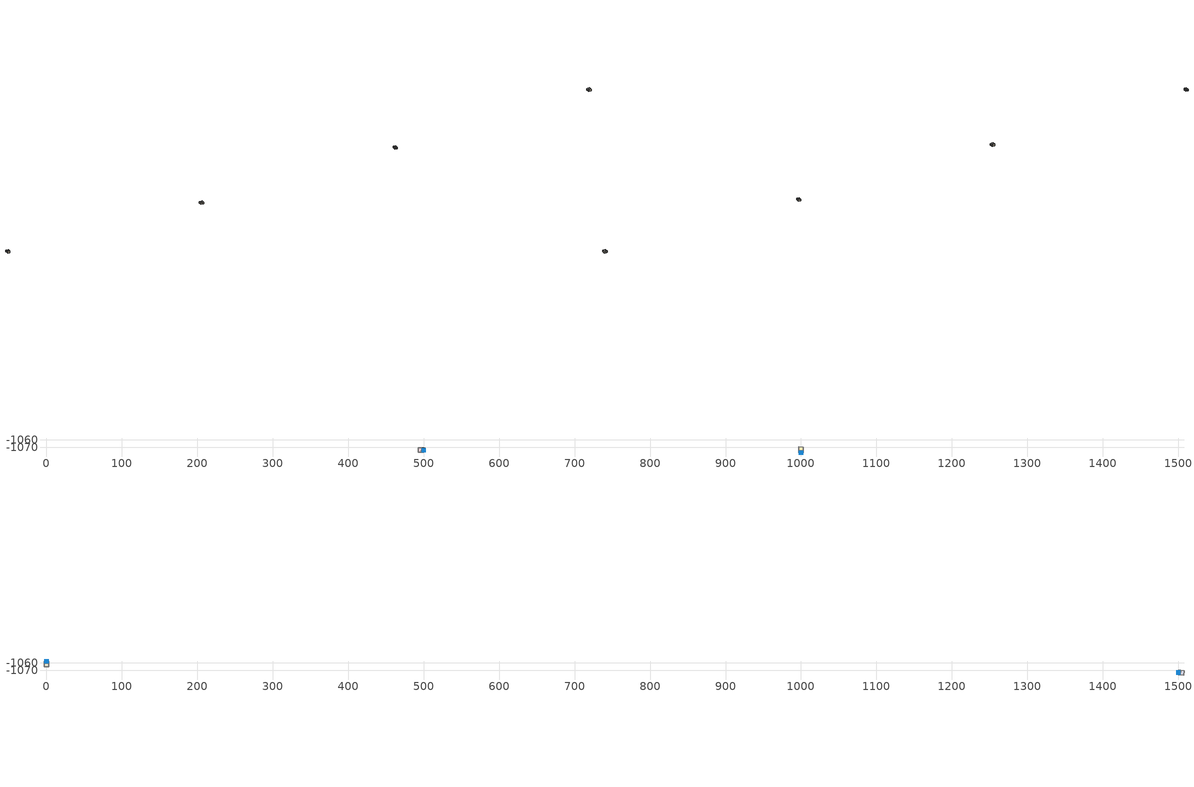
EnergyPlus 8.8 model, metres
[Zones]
1Perim
 floor adiabatic (115mmSandLimeBrick): 499.85,-1076.84 497.08,-1076.8 497.17,-1070.8 499.95,-1070.84 z8.01
 wall outside (U0-5): 499.85,-1076.84 499.95,-1070.84 z8.01:12.02
 wall to 1Core (115mmSandLimeBrick): 497.17,-1070.8 497.08,-1076.8 z8.01:12.02
 wall adiabatic (115mmSandLimeBrick): 499.95,-1070.84 497.17,-1070.8 / 497.08,-1076.8 499.85,-1076.84 z8.01:12.02
 window (Single): 499.85,-1076.74 499.95,-1070.94 z8.86:10.52
 ceiling adiabatic (115mmSandLimeBrick): 499.85,-1076.84 499.95,-1070.84 497.73,-1070.81 497.63,-1076.81 z12.02
 roof outside (U0-4): 497.63,-1076.81 497.73,-1070.81 497.17,-1070.8 497.08,-1076.8 z12.02
1Core
 floor adiabatic (115mmSandLimeBrick): 497.08,-1076.8 492.5,-1076.73 492.59,-1070.73 497.17,-1070.8 z8.01
 wall adiabatic (115mmSandLimeBrick): 497.17,-1070.8 492.59,-1070.73 492.5,-1076.73 497.08,-1076.8 z8.01:12.02
 ceiling adiabatic (115mmSandLimeBrick): 497.08,-1076.8 497.17,-1070.8 493.51,-1070.74 493.41,-1076.74 z12.02
 roof outside (U0-4): 493.41,-1076.74 493.51,-1070.74 492.59,-1070.73 492.5,-1076.73 z12.02
2Perim
 floor adiabatic (115mmSandLimeBrick): 997.01,-1076.93 997.14,-1074.16 1003.13,-1074.44 1003,-1077.21 z8.01
 wall outside (U0-5): 997.01,-1076.93 1003,-1077.21 z8.01:12.02
 wall to 2Core (115mmSandLimeBrick): 1003.13,-1074.44 997.14,-1074.16 z8.01:12.02
 wall adiabatic (115mmSandLimeBrick): 1003,-1077.21 1003.13,-1074.44 / 997.14,-1074.16 997.01,-1076.93 z8.01:12.02
 window (Single): 997.11,-1076.94 1002.9,-1077.21 z8.86:10.52
 ceiling adiabatic (115mmSandLimeBrick): 997.01,-1076.93 1003,-1077.21 1003.1,-1075 997.11,-1074.72 z12.02
 roof outside (U0-4): 997.11,-1074.72 1003.1,-1075 1003.13,-1074.44 997.14,-1074.16 z12.02
2Core
 floor adiabatic (115mmSandLimeBrick): 997.14,-1074.16 997.35,-1069.58 1003.34,-1069.86 1003.13,-1074.44 z8.01
 wall adiabatic (115mmSandLimeBrick): 1003.13,-1074.44 1003.34,-1069.86 997.35,-1069.58 997.14,-1074.16 z8.01:12.02
 ceiling adiabatic (115mmSandLimeBrick): 997.14,-1074.16 1003.13,-1074.44 1003.3,-1070.78 997.31,-1070.5 z12.02
 roof outside (U0-4): 997.31,-1070.5 1003.3,-1070.78 1003.34,-1069.86 997.35,-1069.58 z12.02
0Perim
 floor adiabatic (115mmSandLimeBrick): 3,-1058.17 2.93,-1060.94 -3.07,-1060.8 -3,-1058.03 z16.02
 wall outside (U0-5): 3,-1058.17 -3,-1058.03 z16.02:20.03
 wall to 0Core (115mmSandLimeBrick): -3.07,-1060.8 2.93,-1060.94 z16.02:20.03
 wall adiabatic (115mmSandLimeBrick): -3,-1058.03 -3.07,-1060.8 / 2.93,-1060.94 3,-1058.17 z16.02:20.03
 window (Single): 2.9,-1058.17 -2.9,-1058.03 z16.87:18.53
 ceiling adiabatic (115mmSandLimeBrick): 3,-1058.17 -3,-1058.03 -3.05,-1060.25 2.94,-1060.39 z20.03
 roof outside (U0-4): 2.94,-1060.39 -3.05,-1060.25 -3.07,-1060.8 2.93,-1060.94 z20.03
0Core
 floor adiabatic (115mmSandLimeBrick): 2.93,-1060.94 2.82,-1065.53 -3.18,-1065.39 -3.07,-1060.8 z16.02
 wall adiabatic (115mmSandLimeBrick): -3.07,-1060.8 -3.18,-1065.39 2.82,-1065.53 2.93,-1060.94 z16.02:20.03
 ceiling adiabatic (115mmSandLimeBrick): 2.93,-1060.94 -3.07,-1060.8 -3.15,-1064.47 2.84,-1064.61 z20.03
 roof outside (U0-4): 2.84,-1064.61 -3.15,-1064.47 -3.18,-1065.39 2.82,-1065.53 z20.03
3Perim
 floor adiabatic (115mmSandLimeBrick): 1500.29,-1069.87 1503.06,-1070.05 1502.67,-1076.03 1499.91,-1075.85 z16.02
 wall outside (U0-5): 1500.29,-1069.87 1499.91,-1075.85 z16.02:20.03
 wall to 3Core (115mmSandLimeBrick): 1502.67,-1076.03 1503.06,-1070.05 z16.02:20.03
 wall adiabatic (115mmSandLimeBrick): 1499.91,-1075.85 1502.67,-1076.03 / 1503.06,-1070.05 1500.29,-1069.87 z16.02:20.03
 window (Single): 1500.29,-1069.97 1499.91,-1075.75 z16.87:18.53
 ceiling adiabatic (115mmSandLimeBrick): 1500.29,-1069.87 1499.91,-1075.85 1502.12,-1076 1502.51,-1070.01 z20.03
 roof outside (U0-4): 1502.51,-1070.01 1502.12,-1076 1502.67,-1076.03 1503.06,-1070.05 z20.03
3Core
 floor adiabatic (115mmSandLimeBrick): 1503.06,-1070.05 1507.64,-1070.34 1507.25,-1076.33 1502.67,-1076.03 z16.02
 wall adiabatic (115mmSandLimeBrick): 1502.67,-1076.03 1507.25,-1076.33 1507.64,-1070.34 1503.06,-1070.05 z16.02:20.03
 ceiling adiabatic (115mmSandLimeBrick): 1503.06,-1070.05 1502.67,-1076.03 1506.33,-1076.27 1506.72,-1070.28 z20.03
 roof outside (U0-4): 1506.72,-1070.28 1506.33,-1076.27 1507.25,-1076.33 1507.64,-1070.34 z20.03
[Site:GroundTemperature:BuildingSurface]
14, 14, 14, 14, 14, 14, 14, 14, 14, 14, 14, 14
[Site:GroundReflectance]
0.2, 0.2, 0.2, 0.2, 0.2, 0.2, 0.2, 0.2, 0.2, 0.2, 0.2, 0.2
[Site:GroundReflectance:SnowModifier]
1, 1
[Building]
Building: North Axis {deg}=0; Terrain=Suburbs; Loads Convergence Tolerance Value=.04; Temperature Convergence Tolerance Value {deltaC}=.4; Solar Distribution=MinimalShadowing; Maximum Number of Warmup Days=25
[Construction]
115mmSandLimeBrick: Plaster_0.005_115mmSandLimeBrick, Sand-Lime Brick_0.08_115mmSandLimeBrick, Plaster_0.08_115mmSandLimeBrick
U0-5: XPS Board_0.01_U0-5, General Concrete_0.2_U0-5
U0-4: XPS Board_0.06_U0-4, General Concrete_0.2_U0-4
Single: Generic Clear Glass 6mm_0.006_Single
[Material] Roughness=Rough; Thermal Absorptance=0.9
Name | Thickness {m} | Conductivity {W/m-K} | Density {kg/m3} | Specific Heat {J/kg-K} | Solar Absorptance | Visible Absorptance
Plaster_0.005_115mmSandLimeBrick | 0.005 | 1 | 2000 | 1130 | 0.6 | 0.6
Sand-Lime Brick_0.08_115mmSandLimeBrick | 0.08 | 0.56 | 1200 | 1000 | 0.6 | 0.6
Plaster_0.08_115mmSandLimeBrick | 0.08 | 1 | 2000 | 1130 | 0.6 | 0.6
XPS Board_0.01_U0-5 | 0.01 | 0.034 | 35 | 1400 | 0.6 | 0.6
General Concrete_0.2_U0-5; General Concrete_0.2_U0-4 | 0.2 | 2 | 2400 | 950 | 0.7 | 0.7
XPS Board_0.06_U0-4 | 0.06 | 0.034 | 35 | 1400 | 0.6 | 0.6
[WindowMaterial:Glazing]
Generic Clear Glass 6mm_0.006_Single: Optical Data Type=SpectralAverage; Window Glass Spectral Data Set=SpectralAverage; Thickness {m}=0.006; Solar Transmittance at Normal Incidence=0.68; Front Side Solar Reflectance at Normal Incidence=0.09; Back Side Solar Reflectance at Normal Incidence=0.1; Visible Transmittance at Normal Incidence=0.81; Front Side Visible Reflectance at Normal Incidence=0.11; Back Side Visible Reflectance at Normal Incidence=0.12; Infrared Transmittance at Normal Incidence=0; Front Side Infrared Hemispherical Emissivity=0.2; Back Side Infrared Hemispherical Emissivity=0.2; Conductivity {W/m-K}=0.9; Dirt Correction Factor for Solar and Visible Transmittance=1
[EnergyManagementSystem:Sensor]
Name | Output:Variable or Output:Meter Index Key | Output:Variable or Output:Meter
OutdoorTemp | Environment | Site Outdoor Air Drybulb Temperature
OutdoorRelHumid | Environment | Site Outdoor Air Relative Humidity
USRNATVENT_0Perim; USRNATVENT_1Perim; USRNATVENT_2Perim; USRNATVENT_3Perim | AllOff | Schedule Value
[Zone] Type=1; Multiplier=1; Zone Inside Convection Algorithm=TARP; Zone Outside Convection Algorithm=DOE-2
Name | Volume {m3} | Floor Area {m2}
0Perim; 1Perim; 2Perim; 3Perim | 66.6882 | 16.6482
0Core; 1Core; 2Core; 3Core | 110.168 | 27.5026
[People] Number of People Schedule=60HrWk; Number of People Calculation Method=People/Area; People per Zone Floor Area {person/m2}=0.25; Fraction Radiant=0.3; Sensible Heat Fraction=AUTOCALCULATE; Carbon Dioxide Generation Rate {m3/s-W}=3.82e-08; Enable ASHRAE 55 Comfort Warnings=No; Mean Radiant Temperature Calculation Type=ZoneAveraged; Clothing Insulation Calculation Method=DynamicClothingModelASHRAE55; Thermal Comfort Model 1 Type=AdaptiveASH55
Name | Zone or ZoneList | Activity Level Schedule | Work Efficiency Schedule | Air Velocity Schedule
People 0Perim | 0Perim | 0PerimPeopleActivity | 0PerimWorkEfficiency | 0PerimAirVelocity
People 0Core | 0Core | 0CorePeopleActivity | 0CoreWorkEfficiency | 0CoreAirVelocity
People 1Perim | 1Perim | 1PerimPeopleActivity | 1PerimWorkEfficiency | 1PerimAirVelocity
People 1Core | 1Core | 1CorePeopleActivity | 1CoreWorkEfficiency | 1CoreAirVelocity
People 2Perim | 2Perim | 2PerimPeopleActivity | 2PerimWorkEfficiency | 2PerimAirVelocity
People 2Core | 2Core | 2CorePeopleActivity | 2CoreWorkEfficiency | 2CoreAirVelocity
People 3Perim | 3Perim | 3PerimPeopleActivity | 3PerimWorkEfficiency | 3PerimAirVelocity
People 3Core | 3Core | 3CorePeopleActivity | 3CoreWorkEfficiency | 3CoreAirVelocity
[ElectricEquipment] Schedule=60HrWk; Design Level Calculation Method=Watts/Area; Watts per Zone Floor Area {W/m2}=25; Fraction Latent=0; Fraction Radiant=.2; Fraction Lost=0
Name | Zone or ZoneList
0Perim Equipment 1 | 0Perim
0Core Equipment 1 | 0Core
1Perim Equipment 1 | 1Perim
1Core Equipment 1 | 1Core
2Perim Equipment 1 | 2Perim
2Core Equipment 1 | 2Core
3Perim Equipment 1 | 3Perim
3Core Equipment 1 | 3Core
[Lights] Schedule=60HrWk; Design Level Calculation Method=Watts/Area; Watts per Zone Floor Area {W/m2}=20; Return Air Fraction=0; Fraction Radiant=.42; Fraction Visible=.18; Fraction Replaceable=1
Name | Zone or ZoneList
0Perim General lighting | 0Perim
0Core General lighting | 0Core
1Perim General lighting | 1Perim
1Core General lighting | 1Core
2Perim General lighting | 2Perim
2Core General lighting | 2Core
3Perim General lighting | 3Perim
3Core General lighting | 3Core
[ZoneControl:Thermostat]
Name | Zone or ZoneList | Control Type Schedule | Control 1
0Perim Thermostat | 0Perim | 0PerimZoneControlTypeSched | Dual Setpoint - Zone 0Perim
0Core Thermostat | 0Core | 0CoreZoneControlTypeSched | Dual Setpoint - Zone 0Core
1Perim Thermostat | 1Perim | 1PerimZoneControlTypeSched | Dual Setpoint - Zone 1Perim
1Core Thermostat | 1Core | 1CoreZoneControlTypeSched | Dual Setpoint - Zone 1Core
2Perim Thermostat | 2Perim | 2PerimZoneControlTypeSched | Dual Setpoint - Zone 2Perim
2Core Thermostat | 2Core | 2CoreZoneControlTypeSched | Dual Setpoint - Zone 2Core
3Perim Thermostat | 3Perim | 3PerimZoneControlTypeSched | Dual Setpoint - Zone 3Perim
3Core Thermostat | 3Core | 3CoreZoneControlTypeSched | Dual Setpoint - Zone 3Core
[ThermostatSetpoint:DualSetpoint]
Name | Heating Setpoint Temperature Schedule | Cooling Setpoint Temperature Schedule
Dual Setpoint - Zone 0Perim | 0PerimHeating_SP_Sch | 0PerimCooling_SP_Sch
Dual Setpoint - Zone 0Core | 0CoreHeating_SP_Sch | 0CoreCooling_SP_Sch
Dual Setpoint - Zone 1Perim | 1PerimHeating_SP_Sch | 1PerimCooling_SP_Sch
Dual Setpoint - Zone 1Core | 1CoreHeating_SP_Sch | 1CoreCooling_SP_Sch
Dual Setpoint - Zone 2Perim | 2PerimHeating_SP_Sch | 2PerimCooling_SP_Sch
Dual Setpoint - Zone 2Core | 2CoreHeating_SP_Sch | 2CoreCooling_SP_Sch
Dual Setpoint - Zone 3Perim | 3PerimHeating_SP_Sch | 3PerimCooling_SP_Sch
Dual Setpoint - Zone 3Core | 3CoreHeating_SP_Sch | 3CoreCooling_SP_Sch
[Zone equipment]
0Perim: 0Perim Ideal Loads Air
0Core: 0Core Ideal Loads Air
1Perim: 1Perim Ideal Loads Air
1Core: 1Core Ideal Loads Air
2Perim: 2Perim Ideal Loads Air
2Core: 2Core Ideal Loads Air
3Perim: 3Perim Ideal Loads Air
3Core: 3Core Ideal Loads Air
[ZoneHVAC:IdealLoadsAirSystem] Maximum Heating Supply Air Temperature {C}=30; Minimum Cooling Supply Air Temperature {C}=18; Maximum Heating Supply Air Humidity Ratio {kgWater/kgDryAir}=0.01; Minimum Cooling Supply Air Humidity Ratio {kgWater/kgDryAir}=0.008; Heating Limit=NoLimit; Maximum Heating Air Flow Rate {m3/s}=100; Cooling Limit=NoLimit; Maximum Cooling Air Flow Rate {m3/s}=100; Heating Availability Schedule=AllOn; Cooling Availability Schedule=AllOn; Dehumidification Control Type=None; Humidification Control Type=None; Demand Controlled Ventilation Type=OccupancySchedule; Outdoor Air Economizer Type=NoEconomizer; Heat Recovery Type=None; Sensible Heat Recovery Effectiveness=0.7; Latent Heat Recovery Effectiveness=0.65
Name | Design Specification Outdoor Air Object
0Perim Ideal Loads Air | 0PerimMinFreshAir
0Core Ideal Loads Air | 0CoreMinFreshAir
1Perim Ideal Loads Air | 1PerimMinFreshAir
1Core Ideal Loads Air | 1CoreMinFreshAir
2Perim Ideal Loads Air | 2PerimMinFreshAir
2Core Ideal Loads Air | 2CoreMinFreshAir
3Perim Ideal Loads Air | 3PerimMinFreshAir
3Core Ideal Loads Air | 3CoreMinFreshAir
[DesignSpecification:OutdoorAir] Outdoor Air Method=Sum; Outdoor Air Flow per Person {m3/s-person}=0.001; Outdoor Air Flow per Zone Floor Area {m3/s-m2}=0.001; Outdoor Air Schedule=60HrWk
0PerimMinFreshAir; 0CoreMinFreshAir; 1PerimMinFreshAir; 1CoreMinFreshAir; 2PerimMinFreshAir; 2CoreMinFreshAir; 3PerimMinFreshAir; 3CoreMinFreshAir
[ZoneVentilation:DesignFlowRate] Schedule=AllOn; Design Flow Rate Calculation Method=AirChanges/Hour; Air Changes per Hour {1/hr}=0; Ventilation Type=NATURAL; Fan Pressure Rise {Pa}=0; Fan Total Efficiency=1; Constant Term Coefficient=1; Temperature Term Coefficient=0; Velocity Term Coefficient=0; Velocity Squared Term Coefficient=0; Minimum Indoor Temperature {C}=18; Delta Temperature {deltaC}=1; Maximum Wind Speed {m/s}=40
Name | Zone or ZoneList
0Perim ScheduledVent | 0Perim
1Perim ScheduledVent | 1Perim
2Perim ScheduledVent | 2Perim
3Perim ScheduledVent | 3Perim
[EnergyManagementSystem:Actuator] Actuated Component Type=Schedule:Constant; Actuated Component Control Type=Schedule Value
Name | Actuated Component Unique
NATVENT_AVAIL_SCHED_ACTUATOR_0Perim | NATVENT_AVAIL_SCHED_0Perim
NATVENT_AVAIL_SCHED_ACTUATOR_1Perim | NATVENT_AVAIL_SCHED_1Perim
NATVENT_AVAIL_SCHED_ACTUATOR_2Perim | NATVENT_AVAIL_SCHED_2Perim
NATVENT_AVAIL_SCHED_ACTUATOR_3Perim | NATVENT_AVAIL_SCHED_3Perim
[EnergyManagementSystem:ProgramCallingManager]
My 0Perim_Setpoint_Schedule_Calculator_Example: BeginTimestepBeforePredictor; 0Perim_ErlEnforceBinary
My 1Perim_Setpoint_Schedule_Calculator_Example: BeginTimestepBeforePredictor; 1Perim_ErlEnforceBinary
My 2Perim_Setpoint_Schedule_Calculator_Example: BeginTimestepBeforePredictor; 2Perim_ErlEnforceBinary
My 3Perim_Setpoint_Schedule_Calculator_Example: BeginTimestepBeforePredictor; 3Perim_ErlEnforceBinary
[EnergyManagementSystem:Program]
0Perim_ErlEnforceBinary: IF (USRNATVENT_0Perim > 0); Set NATVENT_AVAIL_SCHED_ACTUATOR_0Perim = 1; ELSE; Set NATVENT_AVAIL_SCHED_ACTUATOR_0Perim = 0; ENDIF
1Perim_ErlEnforceBinary: IF (USRNATVENT_1Perim > 0); Set NATVENT_AVAIL_SCHED_ACTUATOR_1Perim = 1; ELSE; Set NATVENT_AVAIL_SCHED_ACTUATOR_1Perim = 0; ENDIF
2Perim_ErlEnforceBinary: IF (USRNATVENT_2Perim > 0); Set NATVENT_AVAIL_SCHED_ACTUATOR_2Perim = 1; ELSE; Set NATVENT_AVAIL_SCHED_ACTUATOR_2Perim = 0; ENDIF
3Perim_ErlEnforceBinary: IF (USRNATVENT_3Perim > 0); Set NATVENT_AVAIL_SCHED_ACTUATOR_3Perim = 1; ELSE; Set NATVENT_AVAIL_SCHED_ACTUATOR_3Perim = 0; ENDIF
[ZoneVentilation:WindandStackOpenArea] Opening Area {m2}=7.691; Opening Effectiveness=0; Effective Angle {deg}=0; Height Difference {m}=0.414386; Discharge Coefficient for Opening=0.6; Minimum Indoor Temperature {C}=26; Maximum Indoor Temperature {C}=100; Delta Temperature {deltaC}=1; Minimum Outdoor Temperature {C}=22; Maximum Outdoor Temperature {C}=26; Maximum Wind Speed {m/s}=40
Name | Zone | Opening Area Fraction Schedule
0PerimNatVent_Buoy | 0Perim | NATVENT_AVAIL_SCHED_0Perim
1PerimNatVent_Buoy | 1Perim | NATVENT_AVAIL_SCHED_1Perim
2PerimNatVent_Buoy | 2Perim | NATVENT_AVAIL_SCHED_2Perim
3PerimNatVent_Buoy | 3Perim | NATVENT_AVAIL_SCHED_3Perim
[ZoneInfiltration:DesignFlowRate] Schedule=On; Design Flow Rate Calculation Method=AirChanges/Hour; Air Changes per Hour {1/hr}=2; Constant Term Coefficient=1; Temperature Term Coefficient=0; Velocity Term Coefficient=0; Velocity Squared Term Coefficient=0
Name | Zone or ZoneList
0PerimInfiltration | 0Perim
1PerimInfiltration | 1Perim
2PerimInfiltration | 2Perim
3PerimInfiltration | 3Perim
[WaterUse:Equipment] Peak Flow Rate {m3/s}=0
Name | Flow Rate Fraction Schedule | Target Temperature Schedule | Hot Water Supply Temperature Schedule | Cold Water Supply Temperature Schedule
DHW 0Perim | equipOffice | DHW Supply Temperature 0Perim | DHW Supply Temperature 0Perim | DHW Mains Temperature 0Perim
DHW 0Core | 60HrWk | DHW Supply Temperature 0Core | DHW Supply Temperature 0Core | DHW Mains Temperature 0Core
DHW 1Perim | equipOffice | DHW Supply Temperature 1Perim | DHW Supply Temperature 1Perim | DHW Mains Temperature 1Perim
DHW 1Core | 60HrWk | DHW Supply Temperature 1Core | DHW Supply Temperature 1Core | DHW Mains Temperature 1Core
DHW 2Perim | equipOffice | DHW Supply Temperature 2Perim | DHW Supply Temperature 2Perim | DHW Mains Temperature 2Perim
DHW 2Core | 60HrWk | DHW Supply Temperature 2Core | DHW Supply Temperature 2Core | DHW Mains Temperature 2Core
DHW 3Perim | equipOffice | DHW Supply Temperature 3Perim | DHW Supply Temperature 3Perim | DHW Mains Temperature 3Perim
DHW 3Core | 60HrWk | DHW Supply Temperature 3Core | DHW Supply Temperature 3Core | DHW Mains Temperature 3Core
[Schedule:Constant]
On: On/Off, 1
0PerimPeopleActivity; 0CorePeopleActivity; 1PerimPeopleActivity; 1CorePeopleActivity; 2PerimPeopleActivity; 2CorePeopleActivity; 3PerimPeopleActivity; 3CorePeopleActivity: Any Number, 125.28
0PerimAirVelocity; 0CoreAirVelocity; 1PerimAirVelocity; 1CoreAirVelocity; 2PerimAirVelocity; 2CoreAirVelocity; 3PerimAirVelocity; 3CoreAirVelocity: Any Number, 0.2
0PerimWorkEfficiency; 0CoreWorkEfficiency; 1PerimWorkEfficiency; 1CoreWorkEfficiency; 2PerimWorkEfficiency; 2CoreWorkEfficiency; 3PerimWorkEfficiency; 3CoreWorkEfficiency: Any Number, 0
0PerimHeating_SP_Sch; 0PerimCooling_SP_Sch; 0CoreHeating_SP_Sch; 0CoreCooling_SP_Sch; 1PerimHeating_SP_Sch; 1PerimCooling_SP_Sch; 1CoreHeating_SP_Sch; 1CoreCooling_SP_Sch; 2PerimHeating_SP_Sch; 2PerimCooling_SP_Sch; 2CoreHeating_SP_Sch; 2CoreCooling_SP_Sch; 3PerimHeating_SP_Sch; 3PerimCooling_SP_Sch; 3CoreHeating_SP_Sch; 3CoreCooling_SP_Sch: Temperature, 26
0PerimZoneControlTypeSched; 0CoreZoneControlTypeSched; 1PerimZoneControlTypeSched; 1CoreZoneControlTypeSched; 2PerimZoneControlTypeSched; 2CoreZoneControlTypeSched; 3PerimZoneControlTypeSched; 3CoreZoneControlTypeSched: Any Number, 4
NATVENT_AVAIL_SCHED_0Perim; NATVENT_AVAIL_SCHED_1Perim; NATVENT_AVAIL_SCHED_2Perim; NATVENT_AVAIL_SCHED_3Perim: Fraction, 1
DHW Supply Temperature 0Perim; DHW Supply Temperature 0Core; DHW Supply Temperature 1Perim; DHW Supply Temperature 1Core; DHW Supply Temperature 2Perim; DHW Supply Temperature 2Core; DHW Supply Temperature 3Perim; DHW Supply Temperature 3Core: Temperature, 65
DHW Mains Temperature 0Perim; DHW Mains Temperature 0Core; DHW Mains Temperature 1Perim; DHW Mains Temperature 1Core; DHW Mains Temperature 2Perim; DHW Mains Temperature 2Core; DHW Mains Temperature 3Perim; DHW Mains Temperature 3Core: Temperature, 10
[Schedule:Year]
60HrWk: 60HrWk, 1, 1, 12, 31
AllOn: AllOn, 1, 1, 12, 31
equipOffice: equipOffice, 1, 1, 12, 31
AllOff: AllOff, 1, 1, 12, 31
[Schedule:Week:Daily]
60HrWk: 60HrWkDay, 60HrWkDay, 60HrWkDay, 60HrWkDay, 60HrWkDay, 60HrWkDay, 60HrWkDay, 60HrWkDay, 60HrWkDay, 60HrWkDay, 60HrWkDay, 60HrWkDay
AllOn: AllOn, AllOn, AllOn, AllOn, AllOn, AllOn, AllOn, AllOn, AllOn, AllOn, AllOn, AllOn
equipOffice: equipOfficeWeekEnd, equipOffice, equipOffice, equipOffice, equipOffice, equipOffice, equipOfficeWeekEnd, equipOfficeWeekEnd, equipOffice, equipOffice, equipOffice, equipOffice
AllOff: AllOff, AllOff, AllOff, AllOff, AllOff, AllOff, AllOff, AllOff, AllOff, AllOff, AllOff, AllOff
[Schedule:Day:Hourly]
60HrWkDay: 0.2, 0.2, 0.2, 0.2, 0.2, 0.2, 0.2, 0.4, 0.8, 0.8, 1, 1, 0.8, 1, 1, 1, 0.8, 0.4, 0.2, 0.2, 0.2, 0.2, 0.2, 0.2
AllOn: 1, 1, 1, 1, 1, 1, 1, 1, 1, 1, 1, 1, 1, 1, 1, 1, 1, 1, 1, 1, 1, 1, 1, 1
equipOffice; equipOfficeWeekEnd: 0.1, 0.1, 0.1, 0.1, 0.1, 0.1, 0.1, 0.2, 0.4, 0.6, 0.8, 0.8, 0.4, 0.6, 0.8, 0.8, 0.4, 0.2, 0.1, 0.1, 0.1, 0.1, 0.1, 0.1
AllOff: 0, 0, 0, 0, 0, 0, 0, 0, 0, 0, 0, 0, 0, 0, 0, 0, 0, 0, 0, 0, 0, 0, 0, 0
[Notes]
----  This file was generated with Archsim v.4.0.2.17
-------------------------ERL SENSORS--------------------------
115mmSandLimeBrick GasType: Partition
